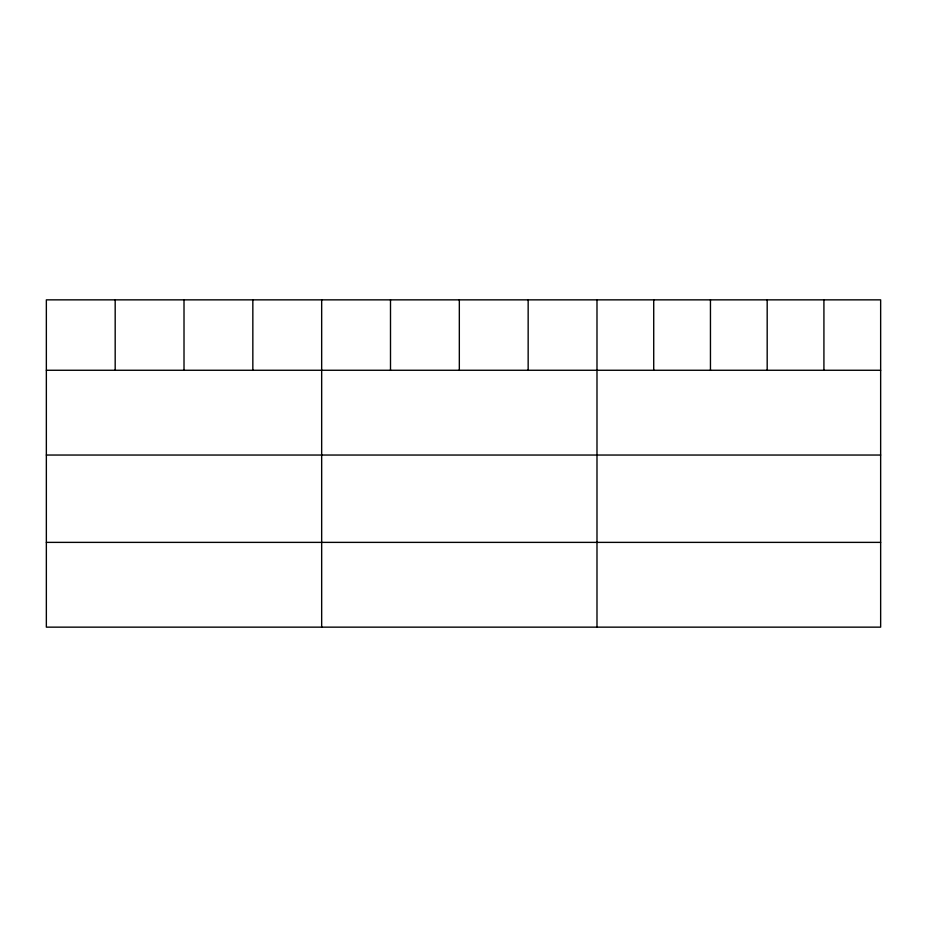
<?xml version="1.0" encoding="UTF-8"?>
<svg xmlns="http://www.w3.org/2000/svg" width="927" height="927" viewBox="0 0 927 927"><rect width="100%" height="100%" fill="white"/><g stroke="black" fill="none" stroke-linecap="round" stroke-linejoin="round"><path stroke-width="1.39" d="M880.65 370.267L880.65 627.15L46.35 627.15L46.35 299.85L880.65 299.85L880.65 370.267L46.35 370.267M46.35 455.041L880.65 455.041M46.35 542.376L880.65 542.376M823.918 299.85L823.918 370.267M767.185 299.85L767.185 370.267M710.453 299.85L710.453 370.267M653.72 299.85L653.72 370.267M596.988 299.85L596.988 627.15M528.158 299.85L528.158 370.267M459.328 299.85L459.328 370.267M390.499 299.85L390.499 370.267M321.669 299.85L321.669 627.15M252.839 299.85L252.839 370.267M184.01 299.85L184.01 370.267M115.18 299.85L115.18 370.267"/></g></svg>
